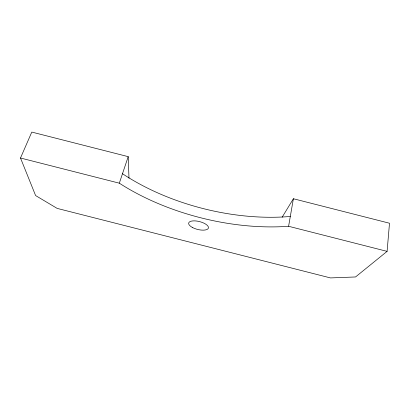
<?xml version="1.0" encoding="UTF-8"?>
<svg xmlns="http://www.w3.org/2000/svg" width="410" height="410" viewBox="0 0 410 410"><rect width="100%" height="100%" fill="white"/><g stroke="black" fill="none" stroke-linecap="round" stroke-linejoin="round"><path stroke-width="0.61" d="M128.991 178.191L128.207 156.651L31.79 132.082L20.5 158.014L35.603 195.56L57.149 208.393L330.455 277.918L355.526 276.965L387.096 251.366L389.5 223.235L293.386 198.742L282.157 217.203M387.096 251.366L288.599 226.284L293.386 198.742M20.5 158.014L119.32 183.178L128.207 156.651M288.599 226.284A166.204 90.138 14.1 0 1 119.32 183.178M290.306 216.465A164.349 92.352 14.1 0 1 122.487 173.722M192.336 227.437A10.194 4.049 14.2 0 0 208.367 228.216A10.194 4.049 14.2 0 0 194.955 220.882A10.194 4.049 14.2 0 0 192.336 227.437"/></g></svg>
